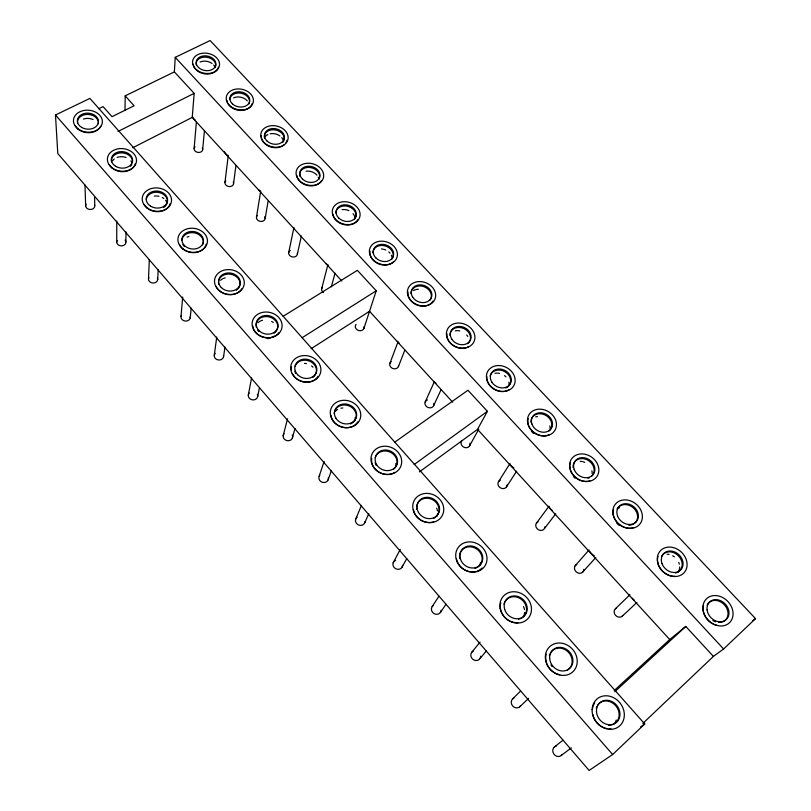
<?xml version="1.0" encoding="UTF-8"?>
<svg xmlns="http://www.w3.org/2000/svg" width="811" height="811" viewBox="0 0 811 811"><rect width="100%" height="100%" fill="white"/><g stroke="black" fill="none" stroke-linecap="round" stroke-linejoin="round"><path stroke-width="1.22" d="M116.723 242.357L116.784 221.109M125.026 110.438L125.188 95.85L174.365 71.885L175.227 57.348L210.12 40.55L755.528 618.621L723.605 648.982L713.416 656.403L642.839 723.422M125.877 241.901L126.009 231.916M148.525 278.487L149.325 259.591M157.658 279.947L158.196 269.901M341.806 280.961L192.237 117.392L194.164 93.346L174.365 71.885M194.143 148.342L196.384 121.863M181.015 316.432L182.688 296.988M202.638 149.812L204.413 130.946M190.23 317.882L191.183 308.19M224.971 182.374L228.266 155.337M233.538 183.833L235.95 165.444M214.266 355.269L216.75 337.021M223.562 356.698L225.002 346.996M256.479 217.145L260.716 191.072M265.116 218.595L268.106 201.25M248.308 395.028L251.582 378.007M257.685 396.447L259.429 387.952M288.686 252.687L293.937 227.394M297.384 254.117L301.327 236.092M283.171 435.75L287.54 418.78M321.602 289.02L327.867 264.771M331.354 286.81L335.014 273.246M292.325 438.214L294.961 428.553M363.886 328.546L369.593 311.059M311.12 348.72L369.532 311.272L376.233 290.784L357.387 270.347L283.161 316.28M319.149 476.351L324.136 461.388M328.131 479.93L331.334 470.775M389.949 363.206L397.927 342.09M398.404 366.562L404.811 350.22M355.725 519.04L361.473 505.405M364.818 522.669L368.792 513.637M425.167 402.063L434.28 381.839M433.733 405.47L441.012 389.807M393.203 562.804L400.259 549.402M401.85 567.528L406.706 558.667M419.388 471.89L477.517 429.364L487.401 411.329L467.957 390.243L394.47 442.37M469.387 446.212L478.764 429.161M498.603 481.592L509.967 463.527M506.409 486.995L516.658 471.181M432.172 606.577L438.964 596.207M440.414 612.477L445.989 604.276M536.365 523.237L549.017 506.196M555.687 513.85L544.313 528.762A4.836 4.177 37.3 0 1 537.054 528.64A4.836 4.177 37.3 0 1 538.068 521.878M471.566 652.541L480.071 642.079M479.95 658.583L486.286 651.061M575.06 565.906L589.029 549.939M582.41 572.373L595.801 557.512M512.785 698.747L520.642 690.982M615.417 608.757L629.894 594.777M519.709 706.827L528.62 698.352M612.65 754.514L644.765 723.97L89.899 98.415L55.472 114.98L57.794 153.543L589.131 770.45L612.65 754.514L55.472 114.98M622.199 616.238L636.909 602.451M614.221 690.506L669.714 639.534L685.782 626.437L713.416 656.403M614.758 691.742L685.782 626.437M554.237 747.103L563.037 740.2M561.344 755.396L571.299 747.894M752.517 620.851L755.528 618.621M414.137 464.551L487.401 411.329M640.649 726.818L644.765 723.97M302.057 337.771L376.233 290.784M132.71 147.774L192.237 117.392M117.98 131.473L194.164 93.346M98.8 108.715L103.078 106.626L112.009 116.672L134.109 105.775L125.188 95.85M175.227 57.348L723.605 648.982M369.532 311.272L452.71 402.226M477.517 429.364L669.714 639.534M84.993 184.979L85.672 206.075M94.583 197.012L94.765 205.69M241.871 288.726A14 11.587 9.6 0 1 228.52 294.677A14 11.587 9.6 0 1 216.091 286.222M610.896 728.765A16.484 14.243 53.1 0 1 608.939 728.805M606.952 728.582A16.484 14.243 53.1 0 1 592.75 714.369M592.618 708.267A16.484 14.243 53.1 0 1 593.084 706.361M593.409 705.448A16.484 14.243 53.1 0 1 594.737 702.924M100.797 126.08A13.564 10.29 4.6 0 1 88.277 132.72A13.564 10.29 4.6 0 1 75.311 125.705M559.823 674.762A15.997 14.051 48.5 0 1 546.188 654.122M433.723 521.848A14.902 13.29 29.7 0 1 413.448 509.511M482.089 567.974A15.206 13.584 36.4 0 1 477.04 571.177M475.854 571.532A15.206 13.584 36.4 0 1 456.39 558.576M394.835 472.357A14.659 12.966 23.7 0 1 378.818 472.114A14.659 12.966 23.7 0 1 371.671 458.337M279.136 332.51A14.132 11.932 11.8 0 1 265.734 337.781A14.132 11.932 11.8 0 1 253.691 329.215M253.326 328.191A14.132 11.932 11.8 0 1 252.9 326.093M517.905 622.706A15.571 13.828 42.9 0 1 500.782 602.755M317.963 376.557A14.284 12.277 14.8 0 1 304.571 382.103A14.284 12.277 14.8 0 1 292.295 373.344M291.443 370.13A14.284 12.277 14.8 0 1 291.555 366.896M357.833 421.791A14.456 12.631 18.7 0 1 342.587 427.285A14.456 12.631 18.7 0 1 331.02 415.344M170.269 203.541A13.767 10.918 6.5 0 1 158.115 211.681A13.767 10.918 6.5 0 1 144.145 204.413M206.166 244.192A13.878 11.242 7.8 0 1 193.464 252.687A13.878 11.242 7.8 0 1 179.454 244.334M707.121 605.118A12.013 9.813 46.5 0 1 725.875 606.689A12.013 9.813 46.5 0 1 718.465 622.392M715.606 621.794A12.013 9.813 46.5 0 1 712.849 620.476M717.279 625.433A15.531 12.692 46.5 0 1 703.492 605.128M196.282 65.042A9.854 7.299 9.8 0 1 206.734 57.236A9.854 7.299 9.8 0 1 215.158 67.658M661.583 556.336A11.699 9.671 43.1 0 1 678.239 555.636A11.699 9.671 43.1 0 1 677.773 572.14M676.982 572.495A11.699 9.671 43.1 0 1 675.279 572.992M674.934 576.286A15.125 12.51 43.1 0 1 661.431 570.143A15.125 12.51 43.1 0 1 657.985 556.326M617.262 508.872A11.415 9.509 39.4 0 1 633.827 508.315A11.415 9.509 39.4 0 1 633.046 524.261M632.256 524.595A11.415 9.509 39.4 0 1 628.748 525.204M633.533 527.586A14.77 12.307 39.4 0 1 618.651 524.048A14.77 12.307 39.4 0 1 613.38 509.886M490.168 375.899A10.766 8.972 27.6 0 1 506.368 372.705A10.766 8.972 27.6 0 1 505.8 388.023M509.065 389.716A13.919 11.597 27.6 0 1 494.152 389.3A13.919 11.597 27.6 0 1 486.874 376.618M449.912 335.379A10.604 8.759 24.1 0 1 464.024 328.658A10.604 8.759 24.1 0 1 467.663 343.722M468.758 346.591A13.706 11.334 24.1 0 1 453.947 346.074A13.706 11.334 24.1 0 1 446.942 333.747M410.934 293.552A10.462 8.556 20.9 0 1 423.808 286.628A10.462 8.556 20.9 0 1 430.053 300.121M433.044 301.124A13.523 11.06 20.9 0 1 417.432 305.2A13.523 11.06 20.9 0 1 408.014 291.96M372.918 252.768A10.33 8.343 18.2 0 1 385.843 246.138A10.33 8.343 18.2 0 1 391.804 259.267M357.915 219.588A13.219 10.513 15.9 0 1 344.077 224.647A13.219 10.513 15.9 0 1 332.956 214.226M335.835 212.979A10.219 8.13 15.9 0 1 348.801 206.643A10.219 8.13 15.9 0 1 354.508 219.406M299.877 176.261A10.117 7.917 13.9 0 1 310.076 167.502A10.117 7.917 13.9 0 1 319.199 178.714M321.491 180.711A13.088 10.239 13.9 0 1 307.643 185.526A13.088 10.239 13.9 0 1 296.765 175.338M264.518 138.306A10.026 7.704 12.3 0 1 276.095 130.105A10.026 7.704 12.3 0 1 282.573 142.554M284.164 144.845A12.966 9.965 12.3 0 1 270.996 147.055A12.966 9.965 12.3 0 1 261.598 138.275M261.446 137.394A12.966 9.965 12.3 0 1 261.446 135.63M286.912 140.333A12.966 9.965 12.3 0 1 285.938 142.766M597.474 705.438A12.743 11.009 53.1 0 1 616.188 706.33A12.743 11.009 53.1 0 1 612.315 724.73M611.372 724.983A12.743 11.009 53.1 0 1 608.382 725.196M596.267 708.135A12.743 11.009 53.1 0 1 596.997 706.29M77.572 123.09A10.482 7.958 4.6 0 1 87.892 114.422A10.482 7.958 4.6 0 1 98.344 123.708M552.2 666.662A12.368 10.867 48.5 0 1 550.953 664.888M549.341 655.906A12.368 10.867 48.5 0 1 549.929 654.041M550.345 653.179A12.368 10.867 48.5 0 1 568.329 652.135A12.368 10.867 48.5 0 1 566.99 670.352M505.02 601.569A12.033 10.695 42.9 0 1 522.892 600.708A12.033 10.695 42.9 0 1 521.23 618.276M520.368 618.661A12.033 10.695 42.9 0 1 518.513 619.188M503.976 604.195A12.033 10.695 42.9 0 1 504.594 602.401M459.736 558.637A11.759 10.502 36.4 0 1 467.095 547.07A11.759 10.502 36.4 0 1 480.872 553.68A11.759 10.502 36.4 0 1 477.567 567.213M476.746 567.649A11.759 10.502 36.4 0 1 474.972 568.318M416.763 509.602A11.526 10.279 29.7 0 1 431.168 499.049A11.526 10.279 29.7 0 1 435.811 516.952M435.101 517.509A11.526 10.279 29.7 0 1 433.5 518.432M375.26 457.505A11.334 10.026 23.7 0 1 391.652 452.913A11.334 10.026 23.7 0 1 393.751 469.143M376.223 465.362A11.334 10.026 23.7 0 1 375.158 462.787M218.676 284.164A10.827 8.962 9.6 0 1 232.828 274.757A10.827 8.962 9.6 0 1 236.346 290.226M589.932 480.862A14.446 12.084 35.4 0 1 576.195 478.125A14.446 12.084 35.4 0 1 569.91 465.757M570.021 464.662A14.446 12.084 35.4 0 1 570.559 462.584M530.911 422.298A10.948 9.164 31.4 0 1 544.941 414.918A10.948 9.164 31.4 0 1 549.199 430.925M549.493 434.524A14.162 11.851 31.4 0 1 533.871 432.618A14.162 11.851 31.4 0 1 528.214 418.527M589.506 477.649A11.172 9.347 35.4 0 1 587.884 478.226M573.022 467.471A11.172 9.347 35.4 0 1 587.002 459.746A11.172 9.347 35.4 0 1 591.584 476.26M334.183 413.732A11.172 9.762 18.7 0 1 351.011 406.899A11.172 9.762 18.7 0 1 350.474 423.96M256.266 327.066A10.928 9.225 11.8 0 1 270.347 317.253A10.928 9.225 11.8 0 1 274.148 333.199M258.77 331.527A10.928 9.225 11.8 0 1 257.645 330.158M184.381 246.574A10.736 8.698 7.8 0 1 182.88 244.577M181.938 240.076A10.736 8.698 7.8 0 1 194.914 232.96A10.736 8.698 7.8 0 1 202.659 244.79M146.274 199.384A10.644 8.445 6.5 0 1 161.865 193.474A10.644 8.445 6.5 0 1 163.579 207.525M393.558 261.75A13.361 10.786 18.2 0 1 378.088 263.656A13.361 10.786 18.2 0 1 370.039 251.197M295.123 366.166A11.04 9.499 14.8 0 1 311.434 362.101A11.04 9.499 14.8 0 1 312.965 377.318M295.812 373.536A11.04 9.499 14.8 0 1 294.839 371.103M218.352 67.252A12.743 9.438 9.8 0 1 205.122 73.943A12.743 9.438 9.8 0 1 193.282 64.15M135.265 163.893A13.665 10.594 5.4 0 1 123.059 171.709A13.665 10.594 5.4 0 1 109.303 164.562M252.231 103.362A12.854 9.702 10.9 0 1 240.705 110.458A12.854 9.702 10.9 0 1 227.648 102.896M227.323 102.054A12.854 9.702 10.9 0 1 226.958 100.341M131.787 164.41A10.563 8.191 5.4 0 1 130.47 166.235M111.533 161.855A10.563 8.191 5.4 0 1 121.782 152.853A10.563 8.191 5.4 0 1 132.446 162.352M229.848 99.256A9.935 7.502 10.9 0 1 241.648 93.366A9.935 7.502 10.9 0 1 249.018 103.808M202.365 148.068A4.308 3.335 8.9 0 1 200.662 152.073A4.308 3.335 8.9 0 1 195.187 151.12A4.308 3.335 8.9 0 1 195.015 146.801M200.114 61.991A9.884 7.34 9.7 0 1 212.016 63.461M213.709 65.032A9.884 7.34 9.7 0 1 214.854 66.837M195.218 120.109A9.438 7.177 9.3 0 1 192.521 116.804M94.522 204.757A4.572 3.609 3.2 0 1 89.991 209.491A4.572 3.609 3.2 0 1 86.098 204.25M83.411 119.065A10.523 7.998 4.5 0 1 93.083 119.541M365.072 521.534A4.896 4.46 24.4 0 1 358.067 524.758A4.896 4.46 24.4 0 1 357.144 517.215M395.758 463.568A11.364 10.067 23.7 0 1 395.788 466.244M264.791 216.76A4.379 3.508 11.6 0 1 263.18 220.997A4.379 3.508 11.6 0 1 257.624 220.065A4.379 3.508 11.6 0 1 257.32 215.503M264.558 137.373A10.056 7.745 12.3 0 1 267.863 134.555M270.164 133.805A10.056 7.745 12.3 0 1 279.947 135.954M281.711 137.596A10.056 7.745 12.3 0 1 283.515 141.53M260.088 191.031A9.59 7.552 11.9 0 1 258.405 189.429M157.405 277.98A4.633 3.812 5.1 0 1 152.965 283.029A4.633 3.812 5.1 0 1 148.869 277.534M154.313 196.11A10.675 8.485 6.4 0 1 156.148 195.978M157.07 196.019A10.675 8.485 6.4 0 1 158.905 196.282M162.322 197.529A10.675 8.485 6.4 0 1 163.792 198.482M165.596 200.236A10.675 8.485 6.4 0 1 166.782 202.284M297.353 253.174A4.42 3.599 13.3 0 1 292.568 256.986A4.42 3.599 13.3 0 1 288.949 251.785M289.497 250.994A4.42 3.599 13.3 0 1 290.287 250.376M306.082 171.212A10.148 7.958 13.9 0 1 314.435 173.027M315.134 173.503A10.148 7.958 13.9 0 1 316.939 175.186M318.196 177.143A10.148 7.958 13.9 0 1 318.824 179.231M398.637 365.579A4.552 3.862 21 0 1 392.2 368.224A4.552 3.862 21 0 1 391.237 361.645M413.488 290.531A10.492 8.597 20.9 0 1 415.779 289.618M416.611 289.446A10.492 8.597 20.9 0 1 418.344 289.284M399.113 343.033A9.975 8.343 21 0 1 397.278 341.279M292.234 434.939A4.785 4.248 14 0 1 290.541 440.13A4.785 4.248 14 0 1 284.458 439.238A4.785 4.248 14 0 1 284.063 433.733M304.51 363.379A11.07 9.539 14.8 0 1 306.406 363.622M311.586 365.974A11.07 9.539 14.8 0 1 312.955 367.221M433.844 403.391A4.613 3.943 24.5 0 1 430.763 407.781A4.613 3.943 24.5 0 1 425.268 404.851A4.613 3.943 24.5 0 1 427.407 399.955M435.963 383.319A10.107 8.536 24.3 0 1 434.088 381.535M455.306 330.837A10.634 8.809 24.1 0 1 457.049 330.665M457.941 330.675A10.634 8.809 24.1 0 1 459.746 330.918M466.71 335.014A10.634 8.809 24.1 0 1 467.734 336.433M233.244 182.049A4.349 3.426 10.1 0 1 231.581 186.165A4.349 3.426 10.1 0 1 226.066 185.222A4.349 3.426 10.1 0 1 225.823 180.782M233.588 97.847A9.965 7.542 10.9 0 1 247.314 100.888M227.293 155.175A9.509 7.37 10.5 0 1 224.525 151.789M507.068 484.958A4.754 4.106 32.8 0 1 503.195 488.607A4.754 4.106 32.8 0 1 498.167 485.13A4.754 4.106 32.8 0 1 500.306 480.274M513.931 467.886A10.431 8.901 32.2 0 1 510.443 465.017M533.668 433.479A10.989 9.205 31.5 0 1 531.6 431.523M535.706 416.834A10.989 9.205 31.5 0 1 537.47 416.631M549.838 425.907A10.989 9.205 31.5 0 1 550.03 428.431M402.651 565.308A4.978 4.562 31.6 0 1 398.343 569.322A4.978 4.562 31.6 0 1 393.132 565.612A4.978 4.562 31.6 0 1 395.656 560.31M436.653 508.173A11.557 10.32 29.8 0 1 437.484 510.889M437.565 513.657A11.557 10.32 29.8 0 1 436.876 516.272M520.52 705.864A5.322 4.775 52.5 0 1 512.653 705.955A5.322 4.775 52.5 0 1 513.829 698.068M364.058 326.58A4.501 3.771 18 0 1 358.766 330.553A4.501 3.771 18 0 1 356.049 324.39M381.474 248.947A10.361 8.384 18.2 0 1 383.238 249.2M384.11 249.413A10.361 8.384 18.2 0 1 385.803 250.031M388.783 251.917A10.361 8.384 18.2 0 1 389.99 253.133M391.328 255.191A10.361 8.384 18.2 0 1 392.037 257.411M257.33 394.308A4.734 4.136 10.7 0 1 255.577 399.336A4.734 4.136 10.7 0 1 249.545 398.424A4.734 4.136 10.7 0 1 249.23 393.082M273.996 336.23A10.959 9.266 11.8 0 1 272.547 337.204M270.022 338.197A10.959 9.266 11.8 0 1 267.245 338.582M257.898 322.758A10.959 9.266 11.8 0 1 259.996 321.237M260.787 320.852A10.959 9.266 11.8 0 1 262.511 320.264M271.644 321.46A10.959 9.266 11.8 0 1 273.206 322.474M328.364 477.679A4.836 4.359 18.5 0 1 322.575 482.373A4.836 4.359 18.5 0 1 319.737 475.368M335.48 411.157A11.202 9.813 18.7 0 1 337.548 409.504M340.975 408.207A11.202 9.813 18.7 0 1 342.85 407.994M355.147 417.513A11.202 9.813 18.7 0 1 355.137 420.098M469.964 443.141A4.673 4.025 28.5 0 1 464.784 447.571A4.673 4.025 28.5 0 1 461.712 440.91M494.994 373.293A10.796 9.012 27.6 0 1 496.748 373.101M497.64 373.111A10.796 9.012 27.6 0 1 499.454 373.334M504.523 375.625A10.796 9.012 27.6 0 1 505.932 376.841M508.872 382.163A10.796 9.012 27.6 0 1 509.024 384.607M480.69 656.2A5.19 4.714 46.7 0 1 476.452 660.529A5.19 4.714 46.7 0 1 471.049 656.657A5.19 4.714 46.7 0 1 473.431 650.98M523.5 606.608A12.074 10.736 43 0 1 524.453 609.507M524.636 612.467A12.074 10.736 43 0 1 524.038 615.296M544.941 526.653A4.836 4.177 37.3 0 1 544.779 527.768M552.058 510.251A10.624 9.063 36.4 0 1 550.669 509.014M550.051 508.325A10.624 9.063 36.4 0 1 548.996 506.834M574.999 478.125A11.202 9.387 35.5 0 1 573.63 476.736M580.159 461.297A11.202 9.387 35.5 0 1 582.004 461.51M582.927 461.733A11.202 9.387 35.5 0 1 584.721 462.392M591.878 470.796A11.202 9.387 35.5 0 1 592.121 473.401M190.24 316.858A4.663 3.913 6.5 0 1 184.949 321.024A4.663 3.913 6.5 0 1 181.35 315.459M187.148 237.086A10.766 8.739 7.8 0 1 188.862 236.559M323.447 292.568A4.46 3.68 15.4 0 1 322.403 287.287M327.979 265.258A9.762 7.948 15.6 0 1 326.225 263.585M342.029 209.664A10.249 8.171 15.9 0 1 343.752 209.542M344.624 209.573A10.249 8.171 15.9 0 1 348.912 210.657M353.018 213.688A10.249 8.171 15.9 0 1 354.985 217.845M223.562 355.654A4.704 4.025 8.3 0 1 217.693 359.841A4.704 4.025 8.3 0 1 215.209 353.383M220.592 280.261A10.857 9.002 9.5 0 1 222.701 278.802M223.501 278.426A10.857 9.002 9.5 0 1 225.215 277.879M125.046 240.086A4.602 3.71 4.1 0 1 124.57 244.831A4.602 3.71 4.1 0 1 118.68 245.125A4.602 3.71 4.1 0 1 117.129 240.482M112.607 160.73A10.594 8.232 5.3 0 1 114.209 159.047M117.139 157.435A10.594 8.232 5.3 0 1 118.842 156.959M119.734 156.817A10.594 8.232 5.3 0 1 126.05 157.516M130.875 160.892A10.594 8.232 5.3 0 1 132.031 162.889M622.919 615.367A5.048 4.308 45.5 0 1 615.569 615.346A5.048 4.308 45.5 0 1 616.37 608.149M634.415 600.302A11.111 9.357 44.5 0 1 632.316 598.275M667.108 554.217A11.729 9.712 43.2 0 1 668.994 554.43M672.664 555.768A11.729 9.712 43.2 0 1 674.367 556.873M678.716 562.347A11.729 9.712 43.2 0 1 679.344 564.192M679.699 566.98A11.729 9.712 43.2 0 1 678.209 571.958M441.184 610.176A5.069 4.643 39.5 0 1 434.189 613.704A5.069 4.643 39.5 0 1 433.003 605.695M480.497 562.378A11.79 10.543 36.5 0 1 479.848 565.095M562.145 754.402A5.474 4.825 56.9 0 1 553.791 753.977A5.474 4.825 56.9 0 1 556.488 746.019M616.248 720.056A12.773 11.05 53.3 0 1 614.991 722.743M583.738 569.363A4.937 4.248 41.6 0 1 579.946 573.286A4.937 4.248 41.6 0 1 574.746 569.667A4.937 4.248 41.6 0 1 576.743 564.497M618.955 525.214A11.445 9.56 39.5 0 1 616.786 523.156M617.272 508.811A11.445 9.56 39.5 0 1 619.543 507.645M594.301 555.738A10.857 9.215 40.6 0 1 589.577 551.196M198.533 67.495A9.935 7.35 9.8 0 0 215.341 66.441A9.935 7.35 9.8 0 0 204.24 55.847A9.935 7.35 9.8 0 0 198.533 67.495M197.185 70.293A13.615 10.087 9.8 0 0 219.315 66.208A13.615 10.087 9.8 0 0 201.574 53.364A13.615 10.087 9.8 0 0 197.185 70.293M81.566 127.357A10.563 8.009 4.6 0 0 98.384 122.491A10.563 8.009 4.6 0 0 83.786 113.641A10.563 8.009 4.6 0 0 81.566 127.357M77.978 128.858A14.486 10.989 4.6 0 0 101.983 124.195A14.486 10.989 4.6 0 0 83.736 110.509A14.486 10.989 4.6 0 0 77.978 128.858M376.568 464.581A11.425 10.107 23.7 0 0 396.001 466.345A11.425 10.107 23.7 0 0 386.431 450.044A11.425 10.107 23.7 0 0 376.568 464.581M374.236 468.079A15.662 13.858 23.7 0 0 400.604 466.781A15.662 13.858 23.7 0 0 384.13 446.222A15.662 13.858 23.7 0 0 374.236 468.079M267.001 141.002A10.097 7.765 12.3 0 0 283.962 139.664A10.097 7.765 12.3 0 0 272.364 128.564A10.097 7.765 12.3 0 0 267.001 141.002M263.291 141.732A13.848 10.644 12.3 0 0 286.932 141.945A13.848 10.644 12.3 0 0 273.074 125.624A13.848 10.644 12.3 0 0 263.291 141.732M150.674 206.227A10.725 8.505 6.5 0 0 167.542 200.824A10.725 8.505 6.5 0 0 152.458 191.619A10.725 8.505 6.5 0 0 150.674 206.227M147.085 207.88A14.71 11.658 6.5 0 0 171.243 202.578A14.71 11.658 6.5 0 0 152.296 188.294A14.71 11.658 6.5 0 0 147.085 207.88M302.493 179.099A10.198 7.968 13.9 0 0 319.514 177.599A10.198 7.968 13.9 0 0 307.663 166.245A10.198 7.968 13.9 0 0 302.493 179.099M298.762 179.88A13.98 10.928 13.9 0 0 322.545 179.93A13.98 10.928 13.9 0 0 308.322 163.214A13.98 10.928 13.9 0 0 298.762 179.88M412.657 297.14A10.543 8.617 20.9 0 0 430.519 299.137A10.543 8.617 20.9 0 0 421.517 284.925A10.543 8.617 20.9 0 0 412.657 297.14M410.559 300.09A14.456 11.81 20.9 0 0 434.747 299.624A14.456 11.81 20.9 0 0 419.348 281.579A14.456 11.81 20.9 0 0 410.559 300.09M297.698 374.804A11.131 9.57 14.8 0 0 316.341 372.361A11.131 9.57 14.8 0 0 303.375 359.222A11.131 9.57 14.8 0 0 297.698 374.804M293.612 375.888A15.257 13.118 14.8 0 0 319.656 375.037A15.257 13.118 14.8 0 0 304.105 355.573A15.257 13.118 14.8 0 0 293.612 375.888M451.778 339.15A10.685 8.83 24.1 0 0 469.792 341.076A10.685 8.83 24.1 0 0 460.466 326.468A10.685 8.83 24.1 0 0 451.778 339.15M447.733 339.211A14.649 12.104 24.1 0 0 472.326 344.209A14.649 12.104 24.1 0 0 461.946 323.366A14.649 12.104 24.1 0 0 447.733 339.211M232.362 103.818A10.016 7.552 10.9 0 0 249.241 102.622A10.016 7.552 10.9 0 0 237.907 91.775A10.016 7.552 10.9 0 0 232.362 103.818M231.054 106.707A13.726 10.361 10.9 0 0 253.235 102.348A13.726 10.361 10.9 0 0 235.18 89.23A13.726 10.361 10.9 0 0 231.054 106.707M531.915 424.011A11.04 9.225 31.4 0 0 549.838 430.083A11.04 9.225 31.4 0 0 544.171 413.397A11.04 9.225 31.4 0 0 531.915 424.011M529.005 426.586A15.135 12.652 31.4 0 0 554.095 431.543A15.135 12.652 31.4 0 0 542.792 409.464A15.135 12.652 31.4 0 0 529.005 426.586M418.506 512.451A11.618 10.35 29.7 0 0 438.112 514.133A11.618 10.35 29.7 0 0 428.178 497.346A11.618 10.35 29.7 0 0 418.506 512.451M414.097 512.664A15.926 14.192 29.7 0 0 440.829 517.722A15.926 14.192 29.7 0 0 429.84 493.676A15.926 14.192 29.7 0 0 414.097 512.664M549.676 658.35A12.469 10.948 48.5 0 0 567.71 669.795A12.469 10.948 48.5 0 0 566.504 649.358A12.469 10.948 48.5 0 0 549.676 658.35M545.681 660.57A17.102 15.014 48.5 0 0 571.998 672.532A17.102 15.014 48.5 0 0 566.169 644.542A17.102 15.014 48.5 0 0 545.681 660.57M376.101 258.141A10.411 8.404 18.2 0 0 393.274 256.296A10.411 8.404 18.2 0 0 380.866 244.385A10.411 8.404 18.2 0 0 376.101 258.141M372.361 259.023A14.274 11.516 18.2 0 0 396.417 258.729A14.274 11.516 18.2 0 0 381.423 241.151A14.274 11.516 18.2 0 0 372.361 259.023M258.962 330.584A11.019 9.296 11.9 0 0 277.524 328.354A11.019 9.296 11.9 0 0 264.873 315.55A11.019 9.296 11.9 0 0 258.962 330.584M254.887 331.598A15.105 12.743 11.9 0 0 280.768 330.969A15.105 12.743 11.9 0 0 265.653 312.012A15.105 12.743 11.9 0 0 254.887 331.598M335.754 417.989A11.263 9.844 18.7 0 0 355.025 419.845A11.263 9.844 18.7 0 0 345.81 404.01A11.263 9.844 18.7 0 0 335.754 417.989M333.382 421.365A15.439 13.493 18.7 0 0 359.587 420.301A15.439 13.493 18.7 0 0 343.58 400.289A15.439 13.493 18.7 0 0 333.382 421.365M491.922 382.234A10.847 9.033 27.6 0 0 510.068 384.1A10.847 9.033 27.6 0 0 500.428 369.076A10.847 9.033 27.6 0 0 491.922 382.234M487.847 382.336A14.882 12.388 27.6 0 0 512.684 387.313A14.882 12.388 27.6 0 0 501.857 365.862A14.882 12.388 27.6 0 0 487.847 382.336M504.695 609.456A12.135 10.776 42.8 0 0 524.18 616.005A12.135 10.776 42.8 0 0 518.209 596.561A12.135 10.776 42.8 0 0 504.695 609.456M500.174 608.574A16.636 14.78 42.8 0 0 526.075 620.324A16.636 14.78 42.8 0 0 520.804 593.267A16.636 14.78 42.8 0 0 500.174 608.574M574.137 469.326A11.263 9.418 35.4 0 0 592.294 475.479A11.263 9.418 35.4 0 0 586.272 458.266A11.263 9.418 35.4 0 0 574.137 469.326M571.268 472.012A15.439 12.905 35.4 0 0 596.602 476.949A15.439 12.905 35.4 0 0 584.802 454.211A15.439 12.905 35.4 0 0 571.268 472.012M184.462 245.54A10.817 8.759 7.8 0 0 202.841 243.695A10.817 8.759 7.8 0 0 190.778 231.51A10.817 8.759 7.8 0 0 184.462 245.54M182.972 248.916A14.831 12.013 7.8 0 0 207.19 243.27A14.831 12.013 7.8 0 0 187.888 228.661A14.831 12.013 7.8 0 0 182.972 248.916M338.846 218.129A10.3 8.191 15.9 0 0 355.938 216.466A10.3 8.191 15.9 0 0 343.823 204.838A10.3 8.191 15.9 0 0 338.846 218.129M335.105 218.96A14.122 11.222 15.9 0 0 359.03 218.848A14.122 11.222 15.9 0 0 344.422 201.706A14.122 11.222 15.9 0 0 335.105 218.96M221.231 287.51A10.908 9.022 9.6 0 0 239.701 285.482A10.908 9.022 9.6 0 0 227.354 272.993A10.908 9.022 9.6 0 0 221.231 287.51M219.781 291.007A14.963 12.368 9.6 0 0 244.07 285.006A14.963 12.368 9.6 0 0 224.383 270.063A14.963 12.368 9.6 0 0 219.781 291.007M707.08 609.882A12.104 9.884 46.4 0 0 724.639 620.739A12.104 9.884 46.4 0 0 722.266 601.559A12.104 9.884 46.4 0 0 707.08 609.882M703.482 611.93A16.595 13.554 46.4 0 0 728.805 623.335A16.595 13.554 46.4 0 0 721.668 597.038A16.595 13.554 46.4 0 0 703.482 611.93M115.689 166.306A10.644 8.252 5.4 0 0 132.538 161.176A10.644 8.252 5.4 0 0 117.696 152.144A10.644 8.252 5.4 0 0 115.689 166.306M112.1 167.877A14.598 11.313 5.4 0 0 136.177 162.899A14.598 11.313 5.4 0 0 117.595 148.92A14.598 11.313 5.4 0 0 112.1 167.877M662.04 563.665A11.79 9.742 43.1 0 0 680.662 569.951A11.79 9.742 43.1 0 0 673.88 551.642A11.79 9.742 43.1 0 0 662.04 563.665M657.762 562.804A16.169 13.361 43.1 0 0 682.7 574.016A16.169 13.361 43.1 0 0 676.11 548.56A16.169 13.361 43.1 0 0 657.762 562.804M460.415 558.921A11.851 10.584 36.3 0 0 479.636 565.399A11.851 10.584 36.3 0 0 474.06 546.573A11.851 10.584 36.3 0 0 460.415 558.921M457.181 561.922A16.25 14.507 36.3 0 0 484.208 566.95A16.25 14.507 36.3 0 0 472.691 542.153A16.25 14.507 36.3 0 0 457.181 561.922M596.501 711.754A12.844 11.09 53.1 0 0 614.89 723.463A12.844 11.09 53.1 0 0 613.278 702.296A12.844 11.09 53.1 0 0 596.501 711.754M592.101 709.686A17.619 15.216 53.1 0 0 615.833 728.319A17.619 15.216 53.1 0 0 616.705 699.66A17.619 15.216 53.1 0 0 592.101 709.686M617.506 515.857A11.506 9.58 39.3 0 0 635.885 522.081A11.506 9.58 39.3 0 0 629.498 504.33A11.506 9.58 39.3 0 0 617.506 515.857M613.258 514.995A15.784 13.138 39.3 0 0 637.831 526.025A15.784 13.138 39.3 0 0 631.759 501.37A15.784 13.138 39.3 0 0 613.258 514.995"/></g></svg>
